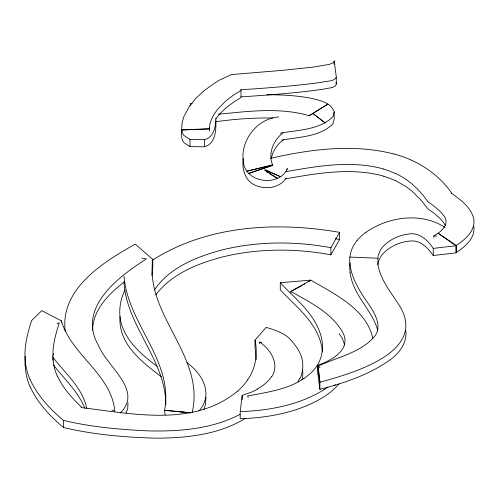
<?xml version="1.0" encoding="UTF-8"?>
<svg xmlns="http://www.w3.org/2000/svg" width="499" height="499" viewBox="0 0 499 499"><rect width="100%" height="100%" fill="white"/><g stroke="black" fill="none" stroke-linecap="round" stroke-linejoin="round"><path stroke-width="0.75" d="M215.942 120.976C215.998 130.451 215.68 143.712 204.403 146.793L190 146.606L183.638 142.383C181.28 139.003 181.174 134.686 181.91 130.769M256.23 359.642L255.026 347.316L255.026 340.187L266.142 327.338C275.959 330.382 286.17 333.432 292.564 342.04C295.795 345.701 298.577 349.787 300.479 354.296C303.791 362.056 303.617 371.169 299.874 378.747M336.282 77.233C333.75 82.129 325.81 80.757 321.262 82.385C294.635 85.965 267.813 88.017 241.011 89.745L240.194 90.986L234.156 94.635L226.159 100.592L217.383 109.555L213.553 115.169L211.102 120.24L209.817 124.532L209.474 129.023L181.617 129.952L182.147 122.274L184.031 116.236L189.701 105.925L195.751 98.478L203.935 90.812L214.701 83.052L219.803 79.959L231.386 74.6L283.488 70.24L312.811 67.172L329.321 64.359L332.945 62.999L333.968 62.057L334.199 61.146M433.824 237.381L433.824 235.958L438.072 233.208L456.055 245.726L456.055 252.862L433.263 255.513L433.263 248.383C427.705 240.063 418.917 231.792 408.057 234.112C399.531 235.26 391.253 238.865 384.885 244.691A36.789 24.014 -6 0 0 380.488 249.999L378.061 255.893L377.88 263.678A51.84 41.872 6.7 0 0 378.298 266.397C381.08 280.114 390.087 291.297 397.547 302.718C431.467 351.496 352.4 373.196 319.909 382.253L319.909 389.382C345.002 382.845 370.489 374.337 391.565 358.769C400.167 352.126 407.458 341.734 405.756 330.363M52.925 360.216L53.013 358.089M92.589 330.163C92.901 309.486 109.175 293.624 124.444 281.785M120.003 316.715C118.176 344.216 141.947 361.912 161.345 376.832M357.01 240.655C351.234 247.373 348.682 256.498 350.067 265.225M215.936 118.394C215.668 126.69 213.99 137.281 204.403 139.658L190 139.477L183.638 135.254L182.135 132.372L181.617 129.952L209.48 128.68M151.883 275.554L152.806 266.591L152.806 259.461L135.279 244.13C103.649 261.763 59.655 289.064 65.263 331.448M25.2 356.242L24.969 364.008L26.054 373.726A199.213 104.965 0.5 0 0 30.127 386.887M339.046 383.874A91.242 55.308 -1.7 0 1 324.001 396.774C299.088 412.293 269.129 417.732 240.187 418.748L240.187 411.619L242.215 395.37L251.602 392.089L257.59 389.183M53.262 355.207L53.455 353.747M152.806 259.461C144.704 314.869 205.208 355.818 192.246 412.218M243.275 158.539C242.015 167.196 243.986 177.139 251.084 182.877C261.364 190.256 279.003 189.458 286.102 178.068M377.799 264.769L378.604 261.083L380.494 257.128A36.789 24.014 -6 0 1 384.885 251.82C391.74 245.589 400.772 241.803 409.991 241.067C420.27 239.614 427.855 247.991 433.263 255.513M350.049 262.867L349.73 267.04L350.067 272.354M302.032 379.926L302.868 373.826L302.612 369.497M271.394 158.189C272.841 150.748 277.45 144.117 283.519 139.664M190.231 105.776L190.724 103.592L192.227 103.212M266.934 94.748C281.13 94.748 295.383 95.421 309.374 97.929C318.474 100.099 330.706 101.827 334.193 111.944L332.92 116.772C319.273 130.12 298.059 129.871 280.351 133.177M126.06 413.085L127.694 408.98L128 402.949M203.823 409.754L205.532 404.583L205.931 397.185M271.649 376.814C280.082 364.401 270.608 349.194 259.636 342.139L259.636 343.568M155.813 294.859C171.868 273.608 198.059 263.341 223.034 256.823C258.282 248.309 295.314 248.215 330.887 254.814L330.887 247.685L339.601 232.353C276.901 221.437 207.31 225.086 152.42 260.204M330.887 254.814L339.601 239.483L339.601 232.353M154.359 290.044C169.772 267.108 197.348 256.486 223.034 249.687C258.282 241.179 295.314 241.086 330.887 247.685M247.598 379.901C255.694 368.505 257.946 353.722 255.026 340.187M241.011 89.745L241.011 96.881L240.194 98.122L234.156 101.765L226.159 107.728L219.878 113.747L215.705 118.974M198.87 411.089C213.977 394.247 202.463 373.77 186.876 362.648M286.501 169.541L287.549 168.606C278.804 187.574 244.772 182.933 243.294 161.283C240.206 140.306 257.509 118.319 278.66 116.978M120.178 413.066C143.706 390.455 106.624 366.428 98.602 345.688C76.553 307.902 118.519 276.702 146.432 258.925L141.841 258.126M237.168 391.484C193.762 427.238 132.035 413.746 81.069 407.533M282.958 132.996C273.29 140.076 267.732 153.879 272.747 165.281L248.658 173.459L272.747 165.281L246.911 171.157L272.573 164.776M308.719 281.785L310.765 280.12C334.523 294.123 366.291 308.819 372.865 338.372M365.755 232.428C388.291 216.635 421.287 211.863 445.102 227.469M473.807 226.234C475.597 238.029 465.024 246.824 456.205 252.613L456.205 245.483C465.218 239.62 476.015 230.444 473.701 218.406C470.657 207.066 460.465 199.594 451.333 193.163L451.863 193.437C441.833 178.636 427.231 167.196 410.933 160.004M309.23 115.718L327.993 104.073L308.925 115.868L309.23 115.718C280.02 107.123 248.402 111.321 218.531 114.234M303.941 378.491C287.212 389.75 266.784 392.258 247.523 396.05L248.246 397.422M245.302 418.43C218.755 434.629 186.732 438.103 156.237 438.153C125.112 437.405 93.737 434.673 63.417 427.5C50.043 416.172 37.581 402.986 30.227 386.875M324.069 389.682C299.069 405.069 269.167 410.646 240.187 411.619M302.219 285.409L290.905 291.466L290.905 292.894M303.548 284.698L304.883 283.981M240.113 414.32C212.661 428.797 180.8 431.448 150.268 430.943C121.145 429.708 91.785 427.206 63.417 420.37C50.043 409.043 37.581 395.85 30.227 379.745M333.432 385.721L335.584 384.841M57.179 323.595L59.3 322.797C54.684 337.149 50.524 352.687 54.485 367.701M270.483 158.345C310.659 149.157 353.373 143.606 393.886 153.998M215.493 121.768C234.474 119.093 253.667 117.708 272.841 118.013M281.873 140.119C299.094 136.863 319.709 136.963 332.92 123.908L334.193 119.074L334.193 111.944M433.263 248.383L456.055 245.726M285.989 171.681C318.038 165.961 351.77 160.123 383.812 169.049M285.285 178.885C317.576 173.253 351.527 167.159 383.812 176.178M322.385 351.864C320.296 325.186 297.217 307.808 280.276 289.838L280.276 282.708L310.765 280.12L290.905 291.466C310.353 302.519 332.952 313.347 343.636 334.13C350.373 350.691 330.394 361.033 317.645 365.28L317.645 372.41L319.909 389.382M241.011 96.881C268.693 95.035 296.431 93.057 323.907 89.103C327.675 87.712 334.449 88.703 336.282 84.368L336.289 76.933L334.205 60.847L334.205 64.408M433.824 235.958L436.831 236.021M349.836 257.072L377.712 258.22M189.389 412.742L190.761 412.829M190.599 412.779L164.564 410.278C173.845 360.546 127.482 323.82 124.058 276.19M182.01 411.999L187.331 412.598L164.564 410.278L165.163 414.837M259.636 342.139L261.8 342.395M335.253 238.753L339.601 239.483M111.938 410.047L114.832 411.076C111.24 373.988 71.432 355.313 61.365 320.832L41.735 310.59L31.637 320.52C26.84 335.272 22.966 351.071 26.054 366.597A199.213 104.958 0.5 0 0 30.127 379.751M264.95 169.86L280.575 176.708L265.349 169.947M395.414 173.421C408.693 179.478 419.572 189.795 427.843 201.683C433.712 205.844 439.769 210.166 444.073 216.055C449.243 222.255 443.48 229.665 438.072 233.208L456.205 245.483M395.414 180.551L405.918 186.526L412.436 191.504L421.561 200.704L427.843 208.819L433.35 212.643L439.644 218.138L443.237 222.03L445.251 225.261M266.298 171.631L268.262 172.822M269.572 173.621L277.438 178.38L264.582 170.09M313.809 114.165L325.173 122.929L313.678 114.053M157.11 366.31C137.68 352.163 116.51 332.571 120.165 305.981A135.335 78.137 0 0 1 124.9 290.1M319.984 367.582L317.645 365.28L319.909 382.253L318.231 366.147C337.368 356.897 361.307 352.943 375.31 335.465C381.779 325.772 375.198 314.158 369.722 305.719C361.769 294.504 353.959 282.615 350.735 269.048A77.364 55.869 10.1 0 1 350.017 265.225M81.761 407.346C72.199 398.214 62.974 388.234 57.441 376.071M280.276 282.708C294.628 298.246 312.779 311.819 319.909 332.602C324.487 344.728 323.046 359.286 314.37 369.254A63.373 39.278 -2.3 0 1 303.96 378.504M52.576 356.754C64.82 373.177 82.51 387.411 86.726 408.394M53.43 364.962C64.296 379.022 78.1 391.447 84.793 408.257M339.071 333.507L342.383 338.565L344.728 345.14M377.824 330.7C372.591 310.833 354.658 296.762 350.735 276.178A77.364 55.869 10.1 0 1 350.017 272.354M336.089 82.535L336.289 84.063M123.927 281.854C126.403 326.471 165.88 359.779 165.811 404.926M242.215 395.37L242.215 399.649M209.443 127.7L209.474 131.162M204.403 139.658L204.403 146.793M190.724 103.592L190.724 105.021M190 139.477L190 146.606M63.417 420.37L63.417 427.5M61.365 320.832L61.365 322.26M57.279 376.084A170.945 88.604 0.7 0 1 54.391 367.707M247.647 379.914A85.585 55.308 -5 0 1 237.231 391.515M299.587 378.704A98.272 51.759 1.3 0 1 297.959 381.579M271.431 376.77A70.39 35.728 2.2 0 1 257.216 389.002M327.868 386.981A91.242 55.308 -1.7 0 1 324.001 389.644M356.947 240.637A64.527 39.995 -3.5 0 1 365.673 232.391M383.743 176.284A59.718 36.078 5.5 0 1 395.314 180.638M393.923 153.942A87.525 52.364 3.6 0 1 410.983 159.961M383.743 169.155A59.718 36.078 5.5 0 1 395.314 173.509"/></g></svg>
